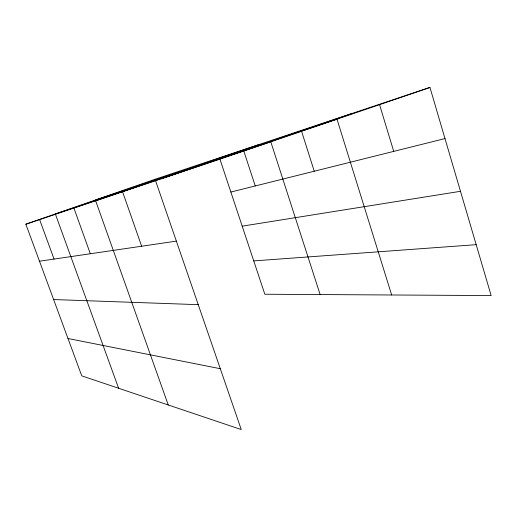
<?xml version="1.0" encoding="UTF-8"?>
<svg xmlns="http://www.w3.org/2000/svg" width="517" height="517" viewBox="0 0 517 517"><rect width="100%" height="100%" fill="white"/><g stroke="black" fill="none" stroke-linecap="round" stroke-linejoin="round"><path stroke-width="0.78" d="M155.068 179.276L241.252 429.556L81.751 375.846L25.85 224.21L155.068 179.276L429.95 87.444L491.15 295.569L264.827 294.238L219.925 159.158L429.95 87.444M95.574 200.842L258.804 144.624M161.317 178.804L351.379 113.695M25.85 224.21L219.925 159.158M230.853 192.046L444.988 138.582M242.195 226.162L460.492 191.303M39.492 261.214L176.368 241.135M253.744 260.904L476.183 244.67M53.619 299.543L198.244 304.662M67.986 338.512L220.3 368.711M39.55 219.447L54.059 259.075M118.619 388.261L55.338 213.954L270.792 141.794L320.146 294.561M73.718 207.563L90.326 253.757M168.251 404.973L95.393 200.027L337 119.181L391.66 294.981M122.193 190.708L141.652 246.228M243.791 151.009L255.256 185.952M301.573 131.279L314.252 171.224M379.562 104.654L393.728 151.378"/></g></svg>
